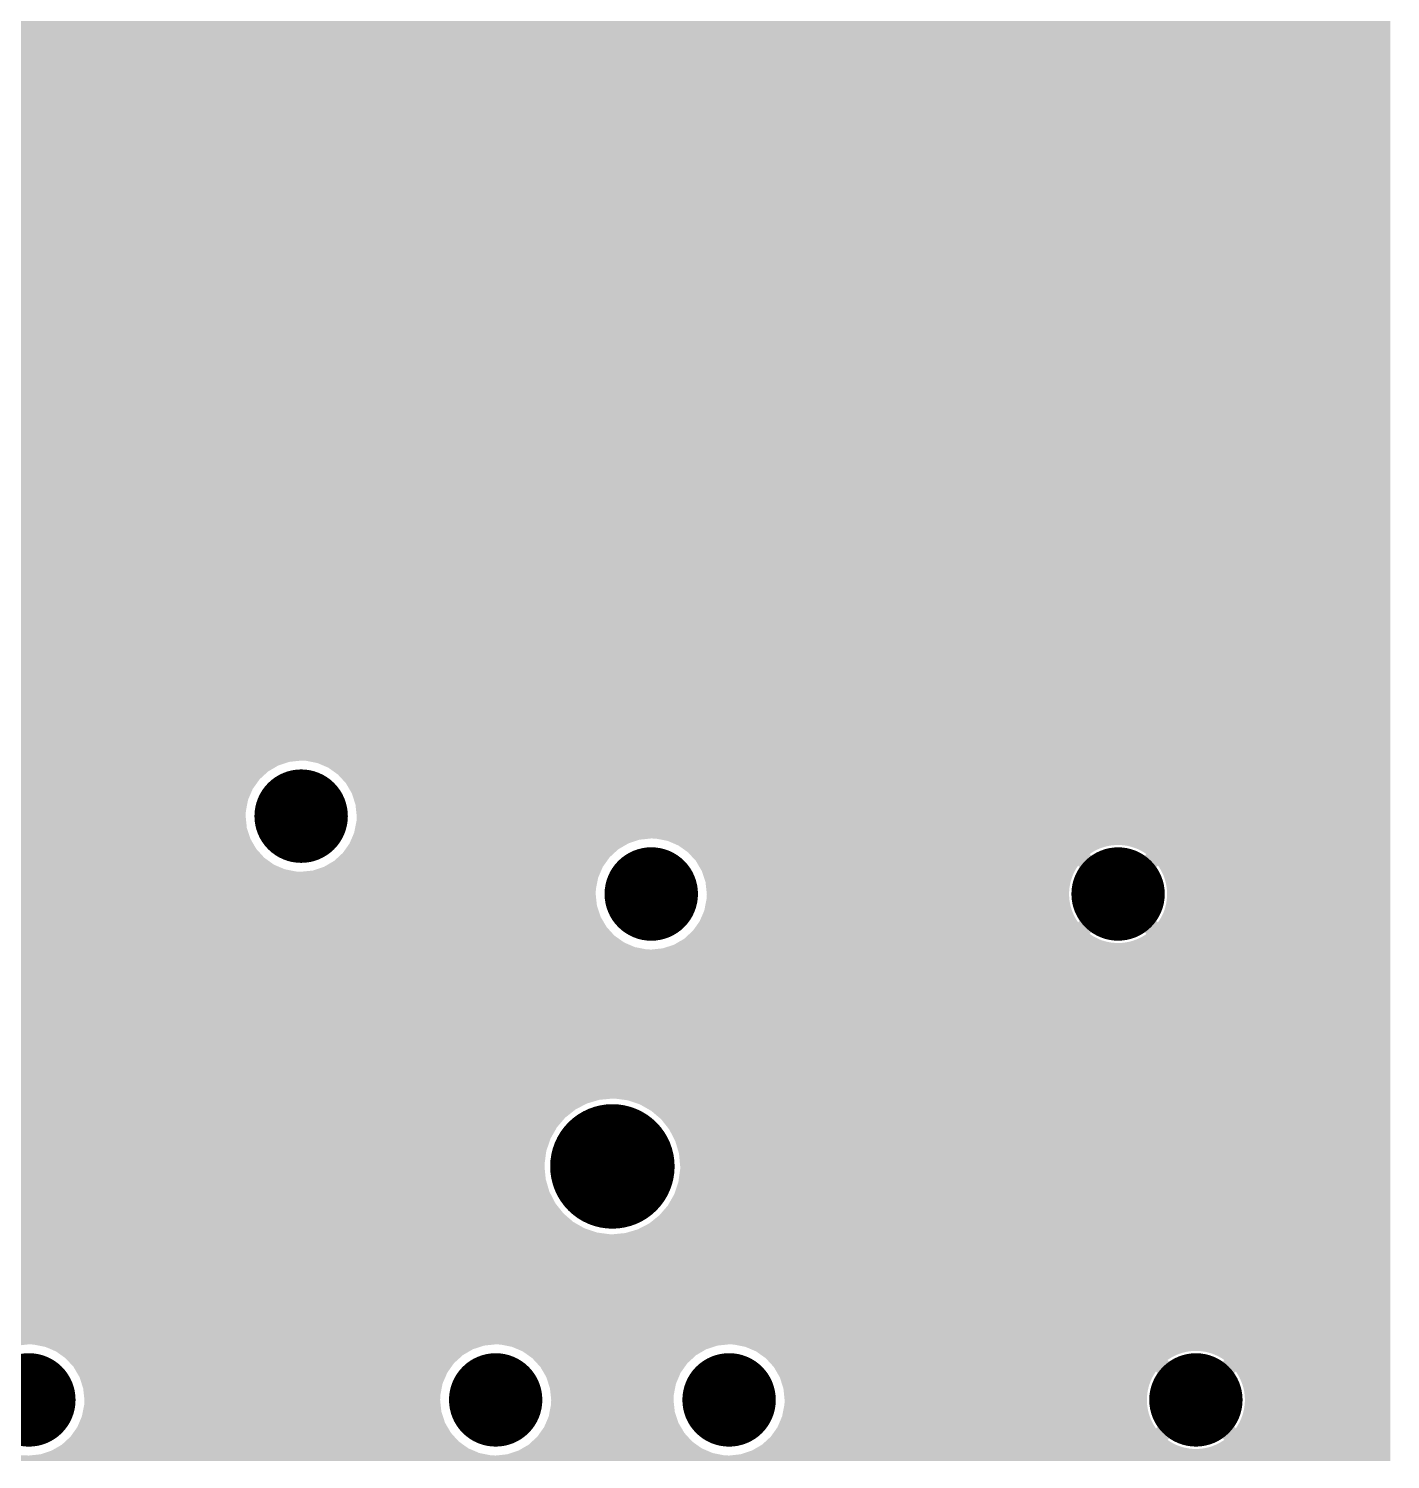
# Model space of a CAD drawing. Extents: x 295 to 953, y 10 to 290.
# Drawn here: x 652.8 to 671.14, y 206.52 to 225.78 of the extents above; entities that cross this region are included whole.
import ezdxf

# ---------------------------------------------------------------- set-up
doc = ezdxf.new("R2010")
doc.units = 0
doc.header["$LTSCALE"] = 5
doc.header["$MEASUREMENT"] = 0
doc.layers.get('0').update_dxf_attribs({"linetype": 'CONTINUOUS', "lineweight": 25})

msp = doc.modelspace()

# ---------------------------------------------------------------- linework, layer by layer
for points, const_width in [([(656.152, 215.177, 1), (656.781, 215.177, 1)], 0.629), ([(660.867, 214.129, 1), (661.496, 214.129, 1)], 0.629), ([(667.154, 214.129, 1), (667.782, 214.129, 1)], 0.629), ([(660.239, 210.462, 1), (661.077, 210.462, 1)], 0.838), ([(652.485, 207.319, 1), (653.114, 207.319, 1)], 0.629), ([(658.772, 207.319, 1), (659.4, 207.319, 1)], 0.629), ([(661.915, 207.319, 1), (662.544, 207.319, 1)], 0.629), ([(668.202, 207.319, 1), (668.83, 207.319, 1)], 0.629)]:
    msp.add_lwpolyline(points, format="xyb", close=True, dxfattribs=dict(const_width=const_width))
for points in [[(632.368, 216.614), (632.368, 226.178), (671.135, 216.614), (671.135, 226.178)], [(651.436, 216.59), (651.262, 216.614), (671.135, 216.59), (671.135, 216.614)], [(651.601, 216.534), (651.436, 216.59), (671.135, 216.534), (671.135, 216.59)], [(651.753, 216.448), (651.601, 216.534), (671.135, 216.448), (671.135, 216.534)], [(651.886, 216.334), (651.753, 216.448), (671.135, 216.334), (671.135, 216.448)], [(651.995, 216.197), (651.886, 216.334), (671.135, 216.197), (671.135, 216.334)], [(652.075, 216.042), (651.995, 216.197), (671.135, 216.042), (671.135, 216.197)], [(652.11, 215.925), (652.075, 216.042), (671.135, 215.925), (671.135, 216.042)], [(652.115, 215.908), (652.11, 215.925), (656.309, 215.908), (656.467, 215.925)], [(652.125, 215.875), (652.115, 215.908), (656.208, 215.875), (656.309, 215.908)], [(656.533, 215.922), (656.467, 215.925), (671.135, 215.922), (671.135, 215.925)], [(656.688, 215.891), (656.533, 215.922), (671.135, 215.891), (671.135, 215.922)], [(652.126, 215.859), (652.125, 215.875), (656.159, 215.859), (656.208, 215.875)], [(652.134, 215.779), (652.126, 215.859), (656.023, 215.779), (656.159, 215.859)], [(652.142, 215.701), (652.134, 215.779), (655.937, 215.701), (656.023, 215.779)], [(656.833, 215.829), (656.688, 215.891), (671.135, 215.829), (671.135, 215.891)], [(656.962, 215.737), (656.833, 215.829), (671.135, 215.737), (671.135, 215.829)], [(657.069, 215.621), (656.962, 215.737), (671.135, 215.621), (671.135, 215.737)], [(652.118, 215.493), (652.124, 215.543), (655.793, 215.493), (655.814, 215.543)], [(652.124, 215.543), (652.141, 215.666), (655.814, 215.543), (655.902, 215.666)], [(652.141, 215.672), (652.142, 215.701), (655.906, 215.672), (655.937, 215.701)], [(652.141, 215.666), (652.141, 215.672), (655.902, 215.666), (655.906, 215.672)], [(657.149, 215.484), (657.069, 215.621), (671.135, 215.484), (671.135, 215.621)], [(652.014, 215.243), (652.062, 215.327), (655.722, 215.243), (655.738, 215.327)], [(652.062, 215.327), (652.086, 215.398), (655.738, 215.327), (655.752, 215.398)], [(652.086, 215.398), (652.118, 215.493), (655.752, 215.398), (655.793, 215.493)], [(657.198, 215.334), (657.149, 215.484), (671.135, 215.334), (671.135, 215.484)], [(657.215, 215.177), (657.198, 215.334), (671.135, 215.177), (671.135, 215.334)], [(651.862, 215.042), (651.975, 215.175), (655.733, 215.042), (655.719, 215.175)], [(651.975, 215.175), (651.976, 215.177), (655.719, 215.175), (655.719, 215.177)], [(651.976, 215.177), (652.014, 215.243), (655.719, 215.177), (655.722, 215.243)], [(657.212, 215.111), (657.215, 215.177), (671.135, 215.111), (671.135, 215.177)], [(651.725, 214.934), (651.833, 215.019), (655.763, 214.934), (655.735, 215.019)], [(651.833, 215.019), (651.862, 215.042), (655.735, 215.019), (655.733, 215.042)], [(657.148, 214.877), (657.181, 214.956), (671.135, 214.877), (671.135, 214.956)], [(657.181, 214.956), (657.212, 215.111), (671.135, 214.956), (671.135, 215.111)], [(640.593, 214.781), (640.58, 214.787), (655.836, 214.781), (655.833, 214.787)], [(640.661, 214.733), (640.593, 214.781), (655.865, 214.733), (655.836, 214.781)], [(651.228, 214.787), (651.402, 214.804), (655.833, 214.787), (655.823, 214.804)], [(651.402, 214.804), (651.57, 214.853), (655.823, 214.804), (655.794, 214.853)], [(651.57, 214.853), (651.6, 214.869), (655.794, 214.853), (655.785, 214.869)], [(651.6, 214.869), (651.725, 214.934), (655.785, 214.869), (655.763, 214.934)], [(657.063, 214.731), (657.119, 214.81), (660.738, 214.731), (660.873, 214.81)], [(657.119, 214.811), (657.14, 214.86), (660.874, 214.811), (661.024, 214.86)], [(657.119, 214.81), (657.119, 214.811), (660.873, 214.81), (660.874, 214.811)], [(657.14, 214.86), (657.148, 214.877), (661.024, 214.86), (661.182, 214.877)], [(661.247, 214.874), (661.182, 214.877), (671.135, 214.874), (671.135, 214.877)], [(661.403, 214.844), (661.247, 214.874), (671.135, 214.844), (671.135, 214.874)], [(661.53, 214.789), (661.403, 214.844), (671.135, 214.789), (671.135, 214.844)], [(661.534, 214.787), (661.53, 214.789), (667.421, 214.787), (667.468, 214.789)], [(661.545, 214.782), (661.534, 214.787), (667.374, 214.782), (667.421, 214.787)], [(661.548, 214.781), (661.545, 214.782), (667.368, 214.781), (667.374, 214.782)], [(661.558, 214.774), (661.548, 214.781), (667.328, 214.774), (667.368, 214.781)], [(661.574, 214.762), (661.558, 214.774), (667.282, 214.762), (667.328, 214.774)], [(661.595, 214.748), (661.574, 214.762), (667.238, 214.748), (667.282, 214.762)], [(661.621, 214.73), (661.595, 214.748), (667.194, 214.73), (667.238, 214.748)], [(667.501, 214.788), (667.468, 214.789), (671.135, 214.788), (671.135, 214.789)], [(667.548, 214.784), (667.501, 214.788), (671.135, 214.784), (671.135, 214.788)], [(667.594, 214.777), (667.548, 214.784), (671.135, 214.777), (671.135, 214.784)], [(667.64, 214.766), (667.594, 214.777), (671.135, 214.766), (671.135, 214.777)], [(667.685, 214.752), (667.64, 214.766), (671.135, 214.752), (671.135, 214.766)], [(667.729, 214.735), (667.685, 214.752), (671.135, 214.735), (671.135, 214.752)], [(640.722, 214.69), (640.661, 214.733), (655.904, 214.69), (655.865, 214.733)], [(640.789, 214.616), (640.722, 214.69), (655.971, 214.616), (655.904, 214.69)], [(640.829, 214.573), (640.789, 214.616), (656.032, 214.573), (655.971, 214.616)], [(640.857, 214.524), (640.829, 214.573), (656.1, 214.524), (656.032, 214.573)], [(656.775, 214.495), (656.911, 214.575), (660.529, 214.495), (660.586, 214.575)], [(656.911, 214.575), (656.965, 214.624), (660.586, 214.575), (660.621, 214.624)], [(656.965, 214.624), (657.027, 214.681), (660.621, 214.624), (660.683, 214.681)], [(657.027, 214.681), (657.063, 214.731), (660.683, 214.681), (660.738, 214.731)], [(661.65, 214.709), (661.621, 214.73), (667.152, 214.709), (667.194, 214.73)], [(661.677, 214.69), (661.65, 214.709), (667.12, 214.69), (667.152, 214.709)], [(661.681, 214.685), (661.677, 214.69), (667.112, 214.685), (667.12, 214.69)], [(661.698, 214.666), (661.681, 214.685), (667.085, 214.666), (667.112, 214.685)], [(661.784, 214.573), (661.698, 214.666), (667.178, 214.573), (667.085, 214.666)], [(661.799, 214.547), (661.784, 214.573), (667.204, 214.547), (667.178, 214.573)], [(667.204, 214.547), (667.234, 214.564), (667.732, 214.547), (667.702, 214.564)], [(667.234, 214.564), (667.24, 214.567), (667.702, 214.564), (667.697, 214.567)], [(667.24, 214.567), (667.27, 214.582), (667.697, 214.567), (667.665, 214.582)], [(667.27, 214.582), (667.277, 214.585), (667.665, 214.582), (667.66, 214.585)], [(667.277, 214.585), (667.308, 214.597), (667.66, 214.585), (667.627, 214.597)], [(667.308, 214.597), (667.315, 214.599), (667.627, 214.597), (667.622, 214.599)], [(667.315, 214.599), (667.347, 214.608), (667.622, 214.599), (667.588, 214.608)], [(667.347, 214.608), (667.355, 214.61), (667.588, 214.608), (667.583, 214.61)], [(667.355, 214.61), (667.387, 214.617), (667.583, 214.61), (667.548, 214.617)], [(667.387, 214.617), (667.395, 214.618), (667.548, 214.617), (667.543, 214.618)], [(667.395, 214.618), (667.427, 214.622), (667.543, 214.618), (667.507, 214.622)], [(667.427, 214.622), (667.439, 214.622), (667.507, 214.622), (667.502, 214.622)], [(667.439, 214.622), (667.468, 214.623), (667.502, 214.622), (667.468, 214.623)], [(667.771, 214.715), (667.729, 214.735), (671.135, 214.715), (671.135, 214.735)], [(667.732, 214.547), (667.851, 214.666), (671.135, 214.547), (671.135, 214.666)], [(667.812, 214.692), (667.771, 214.715), (671.135, 214.692), (671.135, 214.715)], [(667.851, 214.666), (667.812, 214.692), (671.135, 214.666), (671.135, 214.692)], [(640.894, 214.462), (640.857, 214.524), (656.246, 214.462), (656.1, 214.524)], [(640.909, 214.436), (640.894, 214.462), (656.376, 214.436), (656.246, 214.462)], [(640.91, 214.432), (640.909, 214.436), (656.401, 214.432), (656.376, 214.436)], [(640.911, 214.429), (640.91, 214.432), (656.467, 214.429), (656.401, 214.432)], [(640.937, 214.35), (640.911, 214.429), (660.467, 214.35), (660.501, 214.429)], [(656.467, 214.429), (656.624, 214.445), (660.501, 214.429), (660.508, 214.445)], [(656.624, 214.445), (656.774, 214.495), (660.508, 214.445), (660.529, 214.495)], [(661.819, 214.512), (661.799, 214.547), (671.135, 214.512), (671.135, 214.547)], [(661.842, 214.473), (661.819, 214.512), (666.905, 214.473), (666.931, 214.512)], [(661.864, 214.436), (661.842, 214.473), (666.884, 214.436), (666.905, 214.473)], [(661.865, 214.432), (661.864, 214.436), (666.882, 214.432), (666.884, 214.436)], [(661.879, 214.39), (661.865, 214.432), (666.862, 214.39), (666.882, 214.432)], [(661.893, 214.346), (661.879, 214.39), (666.845, 214.346), (666.862, 214.39)], [(667.05, 214.393), (666.931, 214.512), (667.886, 214.393), (668.005, 214.512)], [(667.03, 214.358), (667.036, 214.369), (667.906, 214.358), (667.9, 214.369)], [(667.036, 214.369), (667.05, 214.393), (667.9, 214.369), (667.886, 214.393)], [(668.016, 214.497), (668.005, 214.512), (671.135, 214.497), (671.135, 214.512)], [(668.041, 214.457), (668.016, 214.497), (671.135, 214.457), (671.135, 214.497)], [(668.063, 214.416), (668.041, 214.457), (671.135, 214.416), (671.135, 214.457)], [(668.082, 214.373), (668.063, 214.416), (671.135, 214.373), (671.135, 214.416)], [(668.097, 214.328), (668.082, 214.373), (671.135, 214.328), (671.135, 214.373)], [(640.958, 214.286), (640.937, 214.35), (660.454, 214.286), (660.467, 214.35)], [(640.968, 214.195), (640.958, 214.286), (660.436, 214.195), (660.454, 214.286)], [(640.975, 214.129), (640.968, 214.195), (660.433, 214.129), (660.436, 214.195)], [(661.908, 214.301), (661.893, 214.346), (666.831, 214.301), (666.845, 214.346)], [(661.913, 214.286), (661.908, 214.301), (666.827, 214.286), (666.831, 214.301)], [(661.916, 214.255), (661.913, 214.286), (666.82, 214.255), (666.827, 214.286)], [(661.921, 214.208), (661.916, 214.255), (666.813, 214.208), (666.82, 214.255)], [(661.926, 214.162), (661.921, 214.208), (666.809, 214.162), (666.813, 214.208)], [(666.975, 214.163), (666.976, 214.176), (667.961, 214.163), (667.96, 214.176)], [(666.976, 214.176), (666.979, 214.204), (667.96, 214.176), (667.957, 214.204)], [(666.979, 214.204), (666.982, 214.216), (667.957, 214.204), (667.955, 214.216)], [(666.982, 214.216), (666.987, 214.244), (667.955, 214.216), (667.949, 214.244)], [(666.987, 214.244), (666.991, 214.256), (667.949, 214.244), (667.946, 214.256)], [(666.991, 214.256), (666.998, 214.283), (667.946, 214.256), (667.938, 214.283)], [(666.998, 214.283), (667.003, 214.295), (667.938, 214.283), (667.934, 214.295)], [(667.003, 214.295), (667.012, 214.321), (667.934, 214.295), (667.923, 214.321)], [(667.012, 214.321), (667.018, 214.333), (667.923, 214.321), (667.919, 214.333)], [(667.018, 214.333), (667.03, 214.358), (667.919, 214.333), (667.906, 214.358)], [(668.11, 214.283), (668.097, 214.328), (671.135, 214.283), (671.135, 214.328)], [(668.119, 214.237), (668.11, 214.283), (671.135, 214.237), (671.135, 214.283)], [(668.125, 214.19), (668.119, 214.237), (671.135, 214.19), (671.135, 214.237)], [(668.128, 214.143), (668.125, 214.19), (671.135, 214.143), (671.135, 214.19)], [(640.954, 213.972), (640.972, 214.063), (660.45, 213.972), (660.44, 214.063)], [(640.972, 214.063), (640.975, 214.129), (660.44, 214.063), (660.433, 214.129)], [(661.901, 213.929), (661.909, 213.975), (666.839, 213.929), (666.826, 213.975)], [(661.909, 213.975), (661.918, 214.021), (666.826, 213.975), (666.817, 214.021)], [(661.918, 214.021), (661.927, 214.063), (666.817, 214.021), (666.811, 214.063)], [(661.93, 214.129), (661.926, 214.162), (666.808, 214.129), (666.809, 214.162)], [(661.927, 214.068), (661.929, 214.115), (666.811, 214.068), (666.808, 214.115)], [(661.927, 214.063), (661.927, 214.068), (666.811, 214.063), (666.811, 214.068)], [(661.929, 214.115), (661.93, 214.129), (666.808, 214.115), (666.808, 214.129)], [(666.974, 214.135), (666.975, 214.163), (667.963, 214.135), (667.961, 214.163)], [(666.974, 214.122), (666.974, 214.135), (667.962, 214.122), (667.963, 214.135)], [(666.975, 214.095), (666.974, 214.122), (667.961, 214.095), (667.962, 214.122)], [(666.976, 214.082), (666.975, 214.095), (667.96, 214.082), (667.961, 214.095)], [(666.98, 214.054), (666.976, 214.082), (667.957, 214.054), (667.96, 214.082)], [(666.981, 214.041), (666.98, 214.054), (667.954, 214.041), (667.957, 214.054)], [(666.987, 214.014), (666.981, 214.041), (667.949, 214.014), (667.954, 214.041)], [(666.99, 214.002), (666.987, 214.014), (667.946, 214.002), (667.949, 214.014)], [(666.998, 213.975), (666.99, 214.002), (667.938, 213.975), (667.946, 214.002)], [(667.002, 213.963), (666.998, 213.975), (667.933, 213.963), (667.938, 213.975)], [(668.105, 213.957), (668.116, 214.003), (671.135, 213.957), (671.135, 214.003)], [(668.116, 214.003), (668.123, 214.05), (671.135, 214.003), (671.135, 214.05)], [(668.123, 214.05), (668.127, 214.096), (671.135, 214.05), (671.135, 214.096)], [(668.127, 214.096), (668.128, 214.143), (671.135, 214.096), (671.135, 214.143)], [(640.879, 213.763), (640.904, 213.821), (660.534, 213.763), (660.5, 213.821)], [(640.904, 213.821), (640.941, 213.908), (660.5, 213.821), (660.471, 213.908)], [(640.941, 213.908), (640.954, 213.972), (660.471, 213.908), (660.45, 213.972)], [(661.834, 213.763), (661.85, 213.801), (666.919, 213.763), (666.896, 213.801)], [(661.85, 213.801), (661.868, 213.842), (666.896, 213.801), (666.874, 213.842)], [(661.868, 213.842), (661.887, 213.885), (666.874, 213.842), (666.855, 213.885)], [(661.887, 213.885), (661.896, 213.908), (666.855, 213.885), (666.847, 213.908)], [(661.896, 213.908), (661.901, 213.929), (666.847, 213.908), (666.839, 213.929)], [(666.931, 213.746), (667.05, 213.865), (668.005, 213.746), (667.886, 213.865)], [(667.013, 213.937), (667.002, 213.963), (667.924, 213.937), (667.933, 213.963)], [(667.018, 213.925), (667.013, 213.937), (667.918, 213.925), (667.924, 213.937)], [(667.03, 213.9), (667.018, 213.925), (667.907, 213.9), (667.918, 213.925)], [(667.036, 213.889), (667.03, 213.9), (667.9, 213.889), (667.907, 213.9)], [(667.05, 213.865), (667.036, 213.889), (667.886, 213.865), (667.9, 213.889)], [(668.005, 213.746), (668.031, 213.785), (671.135, 213.746), (671.135, 213.785)], [(668.031, 213.785), (668.054, 213.826), (671.135, 213.785), (671.135, 213.826)], [(668.054, 213.826), (668.075, 213.868), (671.135, 213.826), (671.135, 213.868)], [(668.075, 213.868), (668.092, 213.912), (671.135, 213.868), (671.135, 213.912)], [(668.092, 213.912), (668.105, 213.957), (671.135, 213.912), (671.135, 213.957)], [(640.716, 213.568), (640.787, 213.634), (660.686, 213.568), (660.626, 213.634)], [(640.787, 213.634), (640.824, 213.685), (660.626, 213.634), (660.58, 213.685)], [(640.824, 213.685), (640.879, 213.763), (660.58, 213.685), (660.534, 213.763)], [(661.668, 213.566), (661.696, 213.592), (667.124, 213.566), (667.085, 213.592)], [(661.696, 213.592), (661.742, 213.634), (667.085, 213.592), (667.127, 213.634)], [(661.742, 213.634), (661.797, 213.711), (667.127, 213.634), (667.204, 213.711)], [(661.797, 213.711), (661.822, 213.746), (671.135, 213.711), (671.135, 213.746)], [(661.822, 213.746), (661.832, 213.761), (666.931, 213.746), (666.92, 213.761)], [(661.832, 213.761), (661.834, 213.763), (666.92, 213.761), (666.919, 213.763)], [(667.234, 213.694), (667.204, 213.711), (667.703, 213.694), (667.732, 213.711)], [(667.239, 213.691), (667.234, 213.694), (667.696, 213.691), (667.703, 213.694)], [(667.271, 213.676), (667.239, 213.691), (667.666, 213.676), (667.696, 213.691)], [(667.276, 213.673), (667.271, 213.676), (667.659, 213.673), (667.666, 213.676)], [(667.309, 213.661), (667.276, 213.673), (667.628, 213.661), (667.659, 213.673)], [(667.314, 213.659), (667.309, 213.661), (667.621, 213.659), (667.628, 213.661)], [(667.348, 213.649), (667.314, 213.659), (667.589, 213.649), (667.621, 213.659)], [(667.354, 213.648), (667.348, 213.649), (667.582, 213.648), (667.589, 213.649)], [(667.388, 213.641), (667.354, 213.648), (667.549, 213.641), (667.582, 213.648)], [(667.393, 213.64), (667.388, 213.641), (667.541, 213.64), (667.549, 213.641)], [(667.429, 213.636), (667.393, 213.64), (667.509, 213.636), (667.541, 213.64)], [(667.434, 213.636), (667.429, 213.636), (667.497, 213.636), (667.509, 213.636)], [(667.468, 213.634), (667.434, 213.636), (667.468, 213.634), (667.497, 213.636)], [(667.851, 213.592), (667.732, 213.711), (671.135, 213.592), (671.135, 213.711)], [(667.836, 213.581), (667.851, 213.592), (671.135, 213.581), (671.135, 213.592)], [(640.254, 213.384), (640.384, 213.398), (661.116, 213.384), (661.045, 213.398)], [(640.384, 213.398), (640.435, 213.414), (661.045, 213.398), (660.961, 213.414)], [(640.435, 213.414), (640.534, 213.447), (660.961, 213.414), (660.884, 213.447)], [(640.534, 213.447), (640.585, 213.477), (660.884, 213.447), (660.815, 213.477)], [(640.585, 213.477), (640.671, 213.527), (660.815, 213.477), (660.745, 213.527)], [(640.671, 213.527), (640.716, 213.568), (660.745, 213.527), (660.686, 213.568)], [(661.182, 213.381), (661.339, 213.398), (671.135, 213.381), (671.135, 213.398)], [(661.339, 213.398), (661.489, 213.447), (671.135, 213.398), (671.135, 213.447)], [(661.489, 213.447), (661.527, 213.469), (671.135, 213.447), (671.135, 213.469)], [(661.527, 213.469), (661.528, 213.47), (667.483, 213.469), (667.436, 213.47)], [(661.528, 213.47), (661.535, 213.474), (667.436, 213.47), (667.389, 213.474)], [(661.535, 213.474), (661.547, 213.481), (667.389, 213.474), (667.342, 213.481)], [(661.547, 213.481), (661.565, 213.492), (667.342, 213.481), (667.296, 213.492)], [(661.565, 213.492), (661.589, 213.505), (667.296, 213.492), (667.251, 213.505)], [(661.589, 213.505), (661.618, 213.522), (667.251, 213.505), (667.208, 213.522)], [(661.618, 213.522), (661.626, 213.527), (667.208, 213.522), (667.198, 213.527)], [(661.626, 213.527), (661.643, 213.543), (667.198, 213.527), (667.165, 213.543)], [(661.643, 213.543), (661.668, 213.566), (667.165, 213.543), (667.124, 213.566)], [(667.483, 213.469), (667.529, 213.472), (671.135, 213.469), (671.135, 213.472)], [(667.529, 213.472), (667.576, 213.478), (671.135, 213.472), (671.135, 213.478)], [(667.576, 213.478), (667.622, 213.487), (671.135, 213.478), (671.135, 213.487)], [(667.622, 213.487), (667.668, 213.5), (671.135, 213.487), (671.135, 213.5)], [(667.668, 213.5), (667.712, 213.516), (671.135, 213.5), (671.135, 213.516)], [(667.712, 213.516), (667.755, 213.534), (671.135, 213.516), (671.135, 213.534)], [(667.755, 213.534), (667.797, 213.556), (671.135, 213.534), (671.135, 213.556)], [(667.797, 213.556), (667.836, 213.581), (671.135, 213.556), (671.135, 213.581)], [(631.983, 212.464), (632.289, 213.206), (671.135, 212.464), (671.135, 213.206)], [(632.289, 213.206), (632.344, 213.381), (671.135, 213.206), (671.135, 213.381)], [(640.227, 213.381), (640.254, 213.384), (661.182, 213.381), (661.116, 213.384)], [(631.965, 212.423), (631.983, 212.464), (671.135, 212.423), (671.135, 212.464)], [(648.292, 212.399), (648.119, 212.423), (671.135, 212.399), (671.135, 212.423)], [(648.458, 212.343), (648.292, 212.399), (671.135, 212.343), (671.135, 212.399)], [(648.61, 212.257), (648.458, 212.343), (671.135, 212.257), (671.135, 212.343)], [(648.743, 212.143), (648.61, 212.257), (671.135, 212.143), (671.135, 212.257)], [(648.851, 212.006), (648.743, 212.143), (671.135, 212.006), (671.135, 212.143)], [(648.932, 211.851), (648.851, 212.006), (671.135, 211.851), (671.135, 212.006)], [(648.982, 211.684), (648.932, 211.851), (671.135, 211.684), (671.135, 211.851)], [(648.998, 211.51), (648.982, 211.684), (671.135, 211.51), (671.135, 211.684)], [(648.984, 211.375), (648.998, 211.475), (671.135, 211.375), (671.135, 211.475)], [(648.998, 211.475), (648.998, 211.51), (671.135, 211.475), (671.135, 211.51)], [(648.95, 211.229), (648.974, 211.302), (660.161, 211.229), (660.302, 211.302)], [(648.974, 211.302), (648.975, 211.309), (660.302, 211.302), (660.316, 211.309)], [(648.975, 211.309), (648.982, 211.359), (660.316, 211.309), (660.484, 211.359)], [(648.982, 211.359), (648.984, 211.375), (660.484, 211.359), (660.658, 211.375)], [(660.865, 211.352), (660.692, 211.375), (671.135, 211.352), (671.135, 211.375)], [(661.031, 211.296), (660.865, 211.352), (671.135, 211.296), (671.135, 211.352)], [(661.183, 211.209), (661.031, 211.296), (671.135, 211.209), (671.135, 211.296)], [(648.834, 210.987), (648.909, 211.12), (659.91, 210.987), (660.024, 211.12)], [(648.909, 211.12), (648.919, 211.136), (660.024, 211.12), (660.045, 211.136)], [(648.919, 211.136), (648.95, 211.229), (660.045, 211.136), (660.161, 211.229)], [(661.316, 211.096), (661.183, 211.209), (671.135, 211.096), (671.135, 211.209)], [(661.424, 210.959), (661.316, 211.096), (671.135, 210.959), (671.135, 211.096)], [(648.718, 210.851), (648.832, 210.984), (659.833, 210.851), (659.909, 210.984)], [(648.832, 210.984), (648.834, 210.987), (659.909, 210.984), (659.91, 210.987)], [(661.505, 210.803), (661.424, 210.959), (671.135, 210.803), (671.135, 210.959)], [(648.44, 210.67), (648.582, 210.743), (659.768, 210.67), (659.793, 210.743)], [(648.582, 210.743), (648.698, 210.835), (659.793, 210.743), (659.824, 210.835)], [(648.698, 210.835), (648.718, 210.851), (659.824, 210.835), (659.833, 210.851)], [(661.555, 210.636), (661.505, 210.803), (671.135, 210.636), (671.135, 210.803)], [(630.136, 210.496), (630.126, 210.596), (659.745, 210.496), (659.758, 210.596)], [(648.085, 210.596), (648.259, 210.613), (659.758, 210.596), (659.76, 210.613)], [(648.259, 210.613), (648.426, 210.662), (659.76, 210.613), (659.767, 210.662)], [(648.426, 210.662), (648.44, 210.67), (659.767, 210.662), (659.768, 210.67)], [(661.571, 210.462), (661.555, 210.636), (671.135, 210.462), (671.135, 210.636)], [(630.119, 210.288), (630.138, 210.427), (659.761, 210.288), (659.747, 210.427)], [(630.139, 210.462), (630.136, 210.496), (659.744, 210.462), (659.745, 210.496)], [(630.138, 210.427), (630.139, 210.462), (659.747, 210.427), (659.744, 210.462)], [(661.547, 210.254), (661.571, 210.427), (671.135, 210.254), (671.135, 210.427)], [(661.571, 210.427), (661.571, 210.462), (671.135, 210.427), (671.135, 210.462)], [(630.07, 210.12), (630.115, 210.254), (659.81, 210.12), (659.771, 210.254)], [(630.115, 210.254), (630.119, 210.288), (659.771, 210.254), (659.761, 210.288)], [(661.492, 210.088), (661.547, 210.254), (671.135, 210.088), (671.135, 210.254)], [(629.88, 209.828), (629.973, 209.936), (660, 209.828), (659.914, 209.936)], [(629.973, 209.936), (629.989, 209.965), (659.914, 209.936), (659.891, 209.965)], [(629.989, 209.965), (630.059, 210.088), (659.891, 209.965), (659.827, 210.088)], [(630.059, 210.088), (630.07, 210.12), (659.827, 210.088), (659.81, 210.12)], [(661.291, 209.804), (661.405, 209.936), (671.135, 209.804), (671.135, 209.936)], [(661.405, 209.936), (661.492, 210.088), (671.135, 209.936), (671.135, 210.088)], [(629.746, 209.714), (629.859, 209.804), (660.132, 209.714), (660.028, 209.804)], [(629.859, 209.804), (629.88, 209.828), (660.028, 209.804), (660, 209.828)], [(661.155, 209.695), (661.291, 209.804), (671.135, 209.695), (671.135, 209.804)], [(593.602, 208.067), (593.602, 209.548), (671.135, 208.067), (671.135, 209.548)], [(629.225, 209.548), (629.232, 209.549), (660.658, 209.548), (660.623, 209.549)], [(629.232, 209.549), (629.399, 209.565), (660.623, 209.549), (660.504, 209.565)], [(629.399, 209.565), (629.424, 209.572), (660.504, 209.565), (660.45, 209.572)], [(629.424, 209.572), (629.567, 209.614), (660.45, 209.572), (660.324, 209.614)], [(629.567, 209.614), (629.593, 209.628), (660.324, 209.614), (660.284, 209.628)], [(629.593, 209.628), (629.722, 209.695), (660.284, 209.628), (660.166, 209.695)], [(629.722, 209.695), (629.746, 209.714), (660.166, 209.695), (660.132, 209.714)], [(660.658, 209.548), (660.832, 209.565), (671.135, 209.548), (671.135, 209.565)], [(660.832, 209.565), (660.999, 209.614), (671.135, 209.565), (671.135, 209.614)], [(660.999, 209.614), (661.155, 209.695), (671.135, 209.614), (671.135, 209.695)], [(593.602, 208.05), (593.602, 208.067), (652.642, 208.05), (652.8, 208.067)], [(652.865, 208.064), (652.8, 208.067), (659.059, 208.064), (659.086, 208.067)], [(652.936, 208.05), (652.865, 208.064), (658.929, 208.05), (659.059, 208.064)], [(653.021, 208.033), (652.936, 208.05), (658.878, 208.033), (658.929, 208.05)], [(653.097, 208.001), (653.021, 208.033), (658.779, 208.001), (658.878, 208.033)], [(659.152, 208.064), (659.086, 208.067), (662.202, 208.064), (662.229, 208.067)], [(659.222, 208.05), (659.152, 208.064), (662.072, 208.05), (662.202, 208.064)], [(659.307, 208.033), (659.222, 208.05), (662.021, 208.033), (662.072, 208.05)], [(659.383, 208.001), (659.307, 208.033), (661.922, 208.001), (662.021, 208.033)], [(662.295, 208.064), (662.229, 208.067), (671.135, 208.064), (671.135, 208.067)], [(662.45, 208.033), (662.295, 208.064), (671.135, 208.033), (671.135, 208.064)], [(662.577, 207.979), (662.45, 208.033), (671.135, 207.979), (671.135, 208.033)], [(653.166, 207.971), (653.097, 208.001), (658.728, 207.971), (658.779, 208.001)], [(653.237, 207.921), (653.166, 207.971), (658.642, 207.921), (658.728, 207.971)], [(653.295, 207.879), (653.237, 207.921), (658.597, 207.879), (658.642, 207.921)], [(653.355, 207.814), (653.295, 207.879), (658.525, 207.814), (658.597, 207.879)], [(653.402, 207.763), (653.355, 207.814), (658.489, 207.763), (658.525, 207.814)], [(659.452, 207.971), (659.383, 208.001), (661.871, 207.971), (661.922, 208.001)], [(659.523, 207.921), (659.452, 207.971), (661.785, 207.921), (661.871, 207.971)], [(659.581, 207.879), (659.523, 207.921), (661.74, 207.879), (661.785, 207.921)], [(659.641, 207.814), (659.581, 207.879), (661.669, 207.814), (661.74, 207.879)], [(659.688, 207.763), (659.641, 207.814), (661.632, 207.763), (661.669, 207.814)], [(662.581, 207.977), (662.577, 207.979), (668.469, 207.977), (668.516, 207.979)], [(662.593, 207.972), (662.581, 207.977), (668.422, 207.972), (668.469, 207.977)], [(662.596, 207.971), (662.593, 207.972), (668.416, 207.971), (668.422, 207.972)], [(662.606, 207.964), (662.596, 207.971), (668.376, 207.964), (668.416, 207.971)], [(662.622, 207.952), (662.606, 207.964), (668.33, 207.952), (668.376, 207.964)], [(662.643, 207.937), (662.622, 207.952), (668.286, 207.937), (668.33, 207.952)], [(662.668, 207.919), (662.643, 207.937), (668.242, 207.919), (668.286, 207.937)], [(662.698, 207.898), (662.668, 207.919), (668.2, 207.898), (668.242, 207.919)], [(662.725, 207.879), (662.698, 207.898), (668.168, 207.879), (668.2, 207.898)], [(662.729, 207.874), (662.725, 207.879), (668.16, 207.874), (668.168, 207.879)], [(662.746, 207.856), (662.729, 207.874), (668.133, 207.856), (668.16, 207.874)], [(662.831, 207.763), (662.746, 207.856), (668.226, 207.763), (668.133, 207.856)], [(668.443, 207.807), (668.475, 207.811), (668.59, 207.807), (668.554, 207.811)], [(668.475, 207.811), (668.487, 207.812), (668.554, 207.811), (668.55, 207.812)], [(668.487, 207.812), (668.516, 207.813), (668.55, 207.812), (668.516, 207.813)], [(668.548, 207.978), (668.516, 207.979), (671.135, 207.978), (671.135, 207.979)], [(668.595, 207.974), (668.548, 207.978), (671.135, 207.974), (671.135, 207.978)], [(668.642, 207.967), (668.595, 207.974), (671.135, 207.967), (671.135, 207.974)], [(668.688, 207.956), (668.642, 207.967), (671.135, 207.956), (671.135, 207.967)], [(668.733, 207.942), (668.688, 207.956), (671.135, 207.942), (671.135, 207.956)], [(668.776, 207.925), (668.733, 207.942), (671.135, 207.925), (671.135, 207.942)], [(668.819, 207.905), (668.776, 207.925), (671.135, 207.905), (671.135, 207.925)], [(668.78, 207.737), (668.899, 207.856), (671.135, 207.737), (671.135, 207.856)], [(668.86, 207.882), (668.819, 207.905), (671.135, 207.882), (671.135, 207.905)], [(668.899, 207.856), (668.86, 207.882), (671.135, 207.856), (671.135, 207.882)], [(653.447, 207.685), (653.402, 207.763), (658.434, 207.685), (658.489, 207.763)], [(653.482, 207.626), (653.447, 207.685), (658.409, 207.626), (658.434, 207.685)], [(653.51, 207.54), (653.482, 207.626), (658.371, 207.54), (658.409, 207.626)], [(659.734, 207.685), (659.688, 207.763), (661.577, 207.685), (661.632, 207.763)], [(659.768, 207.626), (659.734, 207.685), (661.552, 207.626), (661.577, 207.685)], [(659.796, 207.54), (659.768, 207.626), (661.515, 207.54), (661.552, 207.626)], [(662.847, 207.737), (662.831, 207.763), (668.252, 207.737), (668.226, 207.763)], [(662.867, 207.702), (662.847, 207.737), (671.135, 207.702), (671.135, 207.737)], [(662.89, 207.663), (662.867, 207.702), (667.953, 207.663), (667.978, 207.702)], [(662.911, 207.626), (662.89, 207.663), (667.932, 207.626), (667.953, 207.663)], [(662.913, 207.622), (662.911, 207.626), (667.929, 207.622), (667.932, 207.626)], [(662.927, 207.579), (662.913, 207.622), (667.909, 207.579), (667.929, 207.622)], [(668.098, 207.583), (667.978, 207.702), (668.934, 207.583), (669.053, 207.702)], [(668.252, 207.737), (668.281, 207.754), (668.78, 207.737), (668.75, 207.754)], [(668.281, 207.754), (668.288, 207.757), (668.75, 207.754), (668.745, 207.757)], [(668.288, 207.757), (668.318, 207.772), (668.745, 207.757), (668.713, 207.772)], [(668.318, 207.772), (668.325, 207.774), (668.713, 207.772), (668.708, 207.774)], [(668.325, 207.774), (668.356, 207.787), (668.708, 207.774), (668.675, 207.787)], [(668.356, 207.787), (668.363, 207.789), (668.675, 207.787), (668.67, 207.789)], [(668.363, 207.789), (668.395, 207.798), (668.67, 207.789), (668.636, 207.798)], [(668.395, 207.798), (668.402, 207.8), (668.636, 207.798), (668.63, 207.8)], [(668.402, 207.8), (668.435, 207.806), (668.63, 207.8), (668.596, 207.806)], [(668.435, 207.806), (668.443, 207.807), (668.596, 207.806), (668.59, 207.807)], [(669.064, 207.687), (669.053, 207.702), (671.135, 207.687), (671.135, 207.702)], [(669.088, 207.647), (669.064, 207.687), (671.135, 207.647), (671.135, 207.687)], [(669.11, 207.605), (669.088, 207.647), (671.135, 207.605), (671.135, 207.647)], [(653.531, 207.476), (653.51, 207.54), (658.359, 207.476), (658.371, 207.54)], [(653.541, 207.384), (653.531, 207.476), (658.341, 207.384), (658.359, 207.476)], [(659.817, 207.476), (659.796, 207.54), (661.502, 207.476), (661.515, 207.54)], [(659.827, 207.384), (659.817, 207.476), (661.484, 207.384), (661.502, 207.476)], [(662.941, 207.535), (662.927, 207.579), (667.892, 207.535), (667.909, 207.579)], [(662.956, 207.49), (662.941, 207.535), (667.878, 207.49), (667.892, 207.535)], [(662.961, 207.476), (662.956, 207.49), (667.875, 207.476), (667.878, 207.49)], [(662.964, 207.445), (662.961, 207.476), (667.868, 207.445), (667.875, 207.476)], [(662.969, 207.398), (662.964, 207.445), (667.861, 207.398), (667.868, 207.445)], [(668.029, 207.406), (668.035, 207.433), (669.003, 207.406), (668.997, 207.433)], [(668.035, 207.433), (668.038, 207.446), (668.997, 207.433), (668.994, 207.446)], [(668.038, 207.446), (668.046, 207.472), (668.994, 207.446), (668.985, 207.472)], [(668.046, 207.472), (668.05, 207.485), (668.985, 207.472), (668.982, 207.485)], [(668.05, 207.485), (668.06, 207.51), (668.982, 207.485), (668.971, 207.51)], [(668.06, 207.51), (668.066, 207.522), (668.971, 207.51), (668.966, 207.522)], [(668.066, 207.522), (668.077, 207.547), (668.966, 207.522), (668.954, 207.547)], [(668.077, 207.547), (668.084, 207.559), (668.954, 207.547), (668.948, 207.559)], [(668.084, 207.559), (668.098, 207.583), (668.948, 207.559), (668.934, 207.583)], [(669.129, 207.562), (669.11, 207.605), (671.135, 207.562), (671.135, 207.605)], [(669.145, 207.518), (669.129, 207.562), (671.135, 207.518), (671.135, 207.562)], [(669.158, 207.473), (669.145, 207.518), (671.135, 207.473), (671.135, 207.518)], [(669.167, 207.427), (669.158, 207.473), (671.135, 207.427), (671.135, 207.473)], [(669.173, 207.38), (669.167, 207.427), (671.135, 207.38), (671.135, 207.427)], [(653.527, 207.161), (653.545, 207.253), (658.355, 207.161), (658.345, 207.253)], [(653.548, 207.319), (653.541, 207.384), (658.338, 207.319), (658.341, 207.384)], [(653.545, 207.253), (653.548, 207.319), (658.345, 207.253), (658.338, 207.319)], [(659.813, 207.161), (659.831, 207.253), (661.498, 207.161), (661.488, 207.253)], [(659.834, 207.319), (659.827, 207.384), (661.481, 207.319), (661.484, 207.384)], [(659.831, 207.253), (659.834, 207.319), (661.488, 207.253), (661.481, 207.319)], [(662.966, 207.211), (662.975, 207.253), (667.865, 207.211), (667.859, 207.253)], [(662.974, 207.351), (662.969, 207.398), (667.857, 207.351), (667.861, 207.398)], [(662.977, 207.319), (662.974, 207.351), (667.856, 207.319), (667.857, 207.351)], [(662.975, 207.257), (662.977, 207.304), (667.859, 207.257), (667.856, 207.304)], [(662.975, 207.253), (662.975, 207.257), (667.859, 207.253), (667.859, 207.257)], [(662.977, 207.304), (662.977, 207.319), (667.856, 207.304), (667.856, 207.319)], [(668.021, 207.312), (668.022, 207.325), (669.01, 207.312), (669.01, 207.325)], [(668.023, 207.284), (668.021, 207.312), (669.009, 207.284), (669.01, 207.312)], [(668.022, 207.353), (668.024, 207.366), (669.009, 207.353), (669.008, 207.366)], [(668.022, 207.325), (668.022, 207.353), (669.01, 207.325), (669.009, 207.353)], [(668.024, 207.271), (668.023, 207.284), (669.008, 207.271), (669.009, 207.284)], [(668.024, 207.366), (668.027, 207.393), (669.008, 207.366), (669.004, 207.393)], [(668.027, 207.244), (668.024, 207.271), (669.005, 207.244), (669.008, 207.271)], [(668.027, 207.393), (668.029, 207.406), (669.004, 207.393), (669.003, 207.406)], [(668.029, 207.231), (668.027, 207.244), (669.002, 207.231), (669.005, 207.244)], [(669.164, 207.193), (669.171, 207.239), (671.135, 207.193), (671.135, 207.239)], [(669.171, 207.239), (669.175, 207.286), (671.135, 207.239), (671.135, 207.286)], [(669.176, 207.333), (669.173, 207.38), (671.135, 207.333), (671.135, 207.38)], [(669.175, 207.286), (669.176, 207.333), (671.135, 207.286), (671.135, 207.333)], [(653.477, 207.011), (653.514, 207.098), (658.404, 207.011), (658.376, 207.098)], [(653.514, 207.098), (653.527, 207.161), (658.376, 207.098), (658.355, 207.161)], [(659.764, 207.011), (659.801, 207.098), (661.547, 207.011), (661.519, 207.098)], [(659.801, 207.098), (659.813, 207.161), (661.519, 207.098), (661.498, 207.161)], [(662.916, 207.032), (662.934, 207.075), (667.921, 207.032), (667.902, 207.075)], [(662.934, 207.075), (662.944, 207.098), (667.902, 207.075), (667.894, 207.098)], [(662.944, 207.098), (662.948, 207.119), (667.894, 207.098), (667.887, 207.119)], [(662.948, 207.119), (662.957, 207.164), (667.887, 207.119), (667.874, 207.164)], [(662.957, 207.164), (662.966, 207.211), (667.874, 207.164), (667.865, 207.211)], [(667.978, 206.935), (668.098, 207.054), (669.053, 206.935), (668.934, 207.054)], [(668.035, 207.204), (668.029, 207.231), (668.997, 207.204), (669.002, 207.231)], [(668.038, 207.191), (668.035, 207.204), (668.993, 207.191), (668.997, 207.204)], [(668.046, 207.165), (668.038, 207.191), (668.986, 207.165), (668.993, 207.191)], [(668.05, 207.152), (668.046, 207.165), (668.981, 207.152), (668.986, 207.165)], [(668.06, 207.127), (668.05, 207.152), (668.972, 207.127), (668.981, 207.152)], [(668.065, 207.115), (668.06, 207.127), (668.966, 207.115), (668.972, 207.127)], [(668.078, 207.09), (668.065, 207.115), (668.954, 207.09), (668.966, 207.115)], [(668.084, 207.078), (668.078, 207.09), (668.948, 207.078), (668.954, 207.09)], [(668.098, 207.055), (668.084, 207.078), (668.934, 207.055), (668.948, 207.078)], [(668.098, 207.054), (668.098, 207.055), (668.934, 207.054), (668.934, 207.055)], [(669.102, 207.016), (669.122, 207.058), (671.135, 207.016), (671.135, 207.058)], [(669.122, 207.058), (669.139, 207.102), (671.135, 207.058), (671.135, 207.102)], [(669.139, 207.102), (669.153, 207.147), (671.135, 207.102), (671.135, 207.147)], [(669.153, 207.147), (669.164, 207.193), (671.135, 207.147), (671.135, 207.193)], [(653.36, 206.823), (653.397, 206.875), (658.531, 206.823), (658.484, 206.875)], [(653.397, 206.875), (653.452, 206.952), (658.484, 206.875), (658.439, 206.952)], [(653.452, 206.952), (653.477, 207.011), (658.439, 206.952), (658.404, 207.011)], [(659.647, 206.823), (659.683, 206.875), (661.674, 206.823), (661.627, 206.875)], [(659.683, 206.875), (659.738, 206.952), (661.627, 206.875), (661.582, 206.952)], [(659.738, 206.952), (659.764, 207.011), (661.582, 206.952), (661.547, 207.011)], [(662.79, 206.823), (662.845, 206.9), (668.175, 206.823), (668.252, 206.9)], [(662.845, 206.9), (662.87, 206.935), (671.135, 206.9), (671.135, 206.935)], [(662.87, 206.935), (662.88, 206.95), (667.978, 206.935), (667.968, 206.95)], [(662.88, 206.95), (662.882, 206.952), (667.968, 206.95), (667.967, 206.952)], [(662.882, 206.952), (662.898, 206.99), (667.967, 206.952), (667.943, 206.99)], [(662.898, 206.99), (662.916, 207.032), (667.943, 206.99), (667.921, 207.032)], [(668.282, 206.883), (668.252, 206.9), (668.75, 206.883), (668.78, 206.9)], [(668.287, 206.88), (668.282, 206.883), (668.744, 206.88), (668.75, 206.883)], [(668.318, 206.865), (668.287, 206.88), (668.714, 206.865), (668.744, 206.88)], [(668.324, 206.863), (668.318, 206.865), (668.707, 206.863), (668.714, 206.865)], [(668.357, 206.851), (668.324, 206.863), (668.676, 206.851), (668.707, 206.863)], [(668.362, 206.849), (668.357, 206.851), (668.669, 206.849), (668.676, 206.851)], [(668.396, 206.839), (668.362, 206.849), (668.637, 206.839), (668.669, 206.849)], [(668.899, 206.781), (668.78, 206.9), (671.135, 206.781), (671.135, 206.9)], [(669.053, 206.935), (669.079, 206.975), (671.135, 206.935), (671.135, 206.975)], [(669.079, 206.975), (669.102, 207.016), (671.135, 206.975), (671.135, 207.016)], [(653.107, 206.637), (653.158, 206.666), (658.789, 206.637), (658.72, 206.666)], [(653.158, 206.666), (653.244, 206.716), (658.72, 206.666), (658.649, 206.716)], [(653.244, 206.716), (653.289, 206.758), (658.649, 206.716), (658.591, 206.758)], [(653.289, 206.758), (653.36, 206.823), (658.591, 206.758), (658.531, 206.823)], [(659.394, 206.637), (659.444, 206.666), (661.932, 206.637), (661.863, 206.666)], [(659.444, 206.666), (659.53, 206.716), (661.863, 206.666), (661.792, 206.716)], [(659.53, 206.716), (659.575, 206.758), (661.792, 206.716), (661.734, 206.758)], [(659.575, 206.758), (659.647, 206.823), (661.734, 206.758), (661.674, 206.823)], [(662.537, 206.637), (662.575, 206.659), (671.135, 206.637), (671.135, 206.659)], [(662.575, 206.659), (662.576, 206.659), (668.53, 206.659), (668.483, 206.659)], [(662.576, 206.659), (662.582, 206.663), (668.483, 206.659), (668.436, 206.663)], [(662.582, 206.663), (662.595, 206.671), (668.436, 206.663), (668.39, 206.671)], [(662.595, 206.671), (662.613, 206.681), (668.39, 206.671), (668.344, 206.681)], [(662.613, 206.681), (662.637, 206.695), (668.344, 206.681), (668.299, 206.695)], [(662.637, 206.695), (662.666, 206.712), (668.299, 206.695), (668.255, 206.712)], [(662.666, 206.712), (662.673, 206.716), (668.255, 206.712), (668.246, 206.716)], [(662.673, 206.716), (662.69, 206.732), (668.246, 206.716), (668.213, 206.732)], [(662.69, 206.732), (662.716, 206.755), (668.213, 206.732), (668.172, 206.755)], [(662.716, 206.755), (662.744, 206.781), (668.172, 206.755), (668.133, 206.781)], [(662.744, 206.781), (662.79, 206.823), (668.133, 206.781), (668.175, 206.823)], [(668.401, 206.838), (668.396, 206.839), (668.629, 206.838), (668.637, 206.839)], [(668.436, 206.831), (668.401, 206.838), (668.597, 206.831), (668.629, 206.838)], [(668.441, 206.83), (668.436, 206.831), (668.589, 206.83), (668.597, 206.831)], [(668.477, 206.826), (668.441, 206.83), (668.557, 206.826), (668.589, 206.83)], [(668.482, 206.825), (668.477, 206.826), (668.545, 206.825), (668.557, 206.826)], [(668.516, 206.824), (668.482, 206.825), (668.516, 206.824), (668.545, 206.825)], [(668.53, 206.659), (668.577, 206.661), (671.135, 206.659), (671.135, 206.661)], [(668.577, 206.661), (668.624, 206.667), (671.135, 206.661), (671.135, 206.667)], [(668.624, 206.667), (668.67, 206.677), (671.135, 206.667), (671.135, 206.677)], [(668.67, 206.677), (668.715, 206.689), (671.135, 206.677), (671.135, 206.689)], [(668.715, 206.689), (668.76, 206.705), (671.135, 206.689), (671.135, 206.705)], [(668.76, 206.705), (668.803, 206.724), (671.135, 206.705), (671.135, 206.724)], [(668.803, 206.724), (668.844, 206.746), (671.135, 206.724), (671.135, 206.746)], [(668.844, 206.746), (668.884, 206.771), (671.135, 206.746), (671.135, 206.771)], [(668.884, 206.771), (668.899, 206.781), (671.135, 206.771), (671.135, 206.781)], [(593.602, 206.57), (593.602, 206.573), (652.8, 206.57), (652.734, 206.573)], [(593.602, 206.495), (593.602, 206.57), (671.135, 206.495), (671.135, 206.57)], [(652.8, 206.57), (652.827, 206.573), (659.086, 206.57), (659.02, 206.573)], [(652.827, 206.573), (652.957, 206.587), (659.02, 206.573), (658.95, 206.587)], [(652.957, 206.587), (653.008, 206.604), (658.95, 206.587), (658.865, 206.604)], [(653.008, 206.604), (653.107, 206.637), (658.865, 206.604), (658.789, 206.637)], [(659.086, 206.57), (659.113, 206.573), (662.229, 206.57), (662.163, 206.573)], [(659.113, 206.573), (659.243, 206.587), (662.163, 206.573), (662.093, 206.587)], [(659.243, 206.587), (659.294, 206.604), (662.093, 206.587), (662.008, 206.604)], [(659.294, 206.604), (659.394, 206.637), (662.008, 206.604), (661.932, 206.637)], [(662.229, 206.57), (662.387, 206.587), (671.135, 206.57), (671.135, 206.587)], [(662.387, 206.587), (662.537, 206.637), (671.135, 206.587), (671.135, 206.637)]]:
    msp.add_solid(points)

doc.saveas('drawing.dxf')
